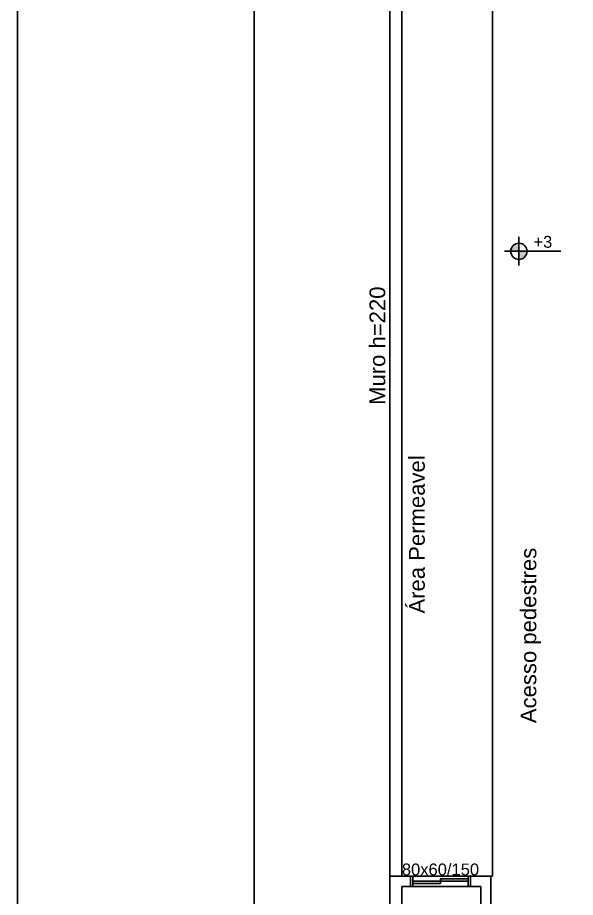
# Model space of a CAD drawing. Extents: x -120 to 1117, y 5 to 675.
# Drawn here: x 5 to 12.07, y 144.45 to 155.58 of the extents above; entities that cross this region are included whole.
import ezdxf
from ezdxf.enums import TextEntityAlignment as Align

# ---------------------------------------------------------------- set-up
doc = ezdxf.new("R2010")
doc.units = 0
doc.header["$MEASUREMENT"] = 0
doc.layers.get('0').update_dxf_attribs({"linetype": 'CONTINUOUS'})
for name, color, linetype in [('carimbo', 4, 'CONTINUOUS'), ('janela-porta', 6, 'CONTINUOUS'), ('muro', 6, 'CONTINUOUS'), ('nivel', 4, 'CONTINUOUS'), ('parede', 2, 'CONTINUOUS'), ('piso', 4, 'CONTINUOUS'), ('texto', 7, 'CONTINUOUS')]:
    doc.layers.add(name, color=color, linetype=linetype)
doc.styles.get("Standard").update_dxf_attribs({"font": 'arial.ttf'})

# ---------------------------------------------------------------- blocks, each defined once
blk = doc.blocks.new('A1')
blk.add_lwpolyline([(841, 0), (0, 0), (0, 594), (841, 594)], close=True)
at = {"color": 2}
blk.add_lwpolyline([(831, 10), (831, 584), (30, 584), (30, 10), (831, 10)], dxfattribs=at)
blk = doc.blocks.new('NIVEL')
at = {"layer": 'nivel'}
h = blk.add_hatch(color=256, dxfattribs=at)
h.paths.add_polyline_path([(0, 0.137, 0.414214), (-0.137, 0), (0, 0)])
h.paths.add_polyline_path([(0, 0), (0, -0.137, 0.414214), (0.137, 0)])
for p, q in [((0, 0.242), (0, -0.242)), ((0.709, 0), (-0.242, 0))]:
    blk.add_line(p, q, dxfattribs=at)
blk.add_circle((0, 0), 0.137, dxfattribs=at)

msp = doc.modelspace()

# ---------------------------------------------------------------- linework, layer by layer
at = {"color": 253}
msp.add_lwpolyline([(9.719, 140.324), (9.719, 185.634), (33.739, 185.634), (33.739, 140.324)], close=True, dxfattribs=at)
at = {"layer": 'janela-porta', "color": 253}
for p, q in [((10.709, 144.714), (10.009, 144.714)), ((10.709, 144.584), (10.009, 144.584))]:
    msp.add_line(p, q, dxfattribs=at)
for points in [[(9.979, 144.714), (10.009, 144.714), (10.009, 144.584), (9.979, 144.584)], [(10.739, 144.584), (10.709, 144.584), (10.709, 144.714), (10.739, 144.714)]]:
    msp.add_lwpolyline(points, dxfattribs=at)
for points in [[(10.709, 144.649), (10.359, 144.649), (10.359, 144.679), (10.709, 144.679), (10.709, 144.649)], [(10.359, 144.619), (10.009, 144.619), (10.009, 144.649), (10.359, 144.649), (10.359, 144.619)]]:
    msp.add_lwpolyline(points, close=True, dxfattribs=at)
at = {"layer": 'muro'}
for p, q in [((9.719, 158.144), (9.719, 144.714)), ((9.869, 158.144), (9.869, 144.714))]:
    msp.add_line(p, q, dxfattribs=at)
at = {"layer": 'parede', "color": 253}
for p, q in [((9.719, 140.324), (9.719, 144.714)), ((9.979, 144.714), (9.719, 144.714)), ((9.979, 144.714), (9.979, 144.584)), ((10.999, 144.714), (10.739, 144.714)), ((10.739, 144.714), (10.739, 144.584)), ((10.999, 144.714), (10.999, 142.584)), ((9.869, 142.584), (9.869, 144.584)), ((9.979, 144.584), (9.869, 144.584)), ((10.869, 144.584), (10.739, 144.584)), ((10.869, 144.584), (10.869, 142.584))]:
    msp.add_line(p, q, dxfattribs=at)
at = {"layer": 'piso', "color": 253}
msp.add_line((11.019, 158.144), (11.019, 144.714), dxfattribs=at)
at = {"layer": 'piso'}
msp.add_line((10.999, 144.714), (11.019, 144.714), dxfattribs=at)
at = {"layer": 'piso', "color": 253}
msp.add_lwpolyline([(11.019, 144.714), (9.869, 144.714), (9.869, 158.144), (11.019, 158.144)], close=True, dxfattribs=at)

# ---------------------------------------------------------------- block references
at = {"layer": 'carimbo', "xscale": 0.1000000000003638, "yscale": 0.1000000000003638, "zscale": 0.1000000000003638}
msp.add_blockref('A1', (5, 133.8), dxfattribs=at)
at = {"layer": 'nivel', "xscale": 0.75, "yscale": 0.75, "zscale": 0.75}
msp.add_blockref('NIVEL', (11.353, 152.624), dxfattribs=at)

# ---------------------------------------------------------------- texts
at = {"layer": 'texto'}
for s, p in [('+3', (11.656, 152.624)), ('80x60/150', (10.359, 144.679))]:
    msp.add_text(s, height=0.15, dxfattribs=at).set_placement(p, align=Align.BOTTOM_CENTER)
for s, p in [('Muro h=220', (9.719, 151.429)), ('Área Permeavel', (10.22, 149.04)), ('Acesso pedestres', (11.633, 147.761))]:
    msp.add_text(s, height=0.2, rotation=90, dxfattribs=at).set_placement(p, align=Align.BOTTOM_CENTER)

doc.saveas('drawing.dxf')
